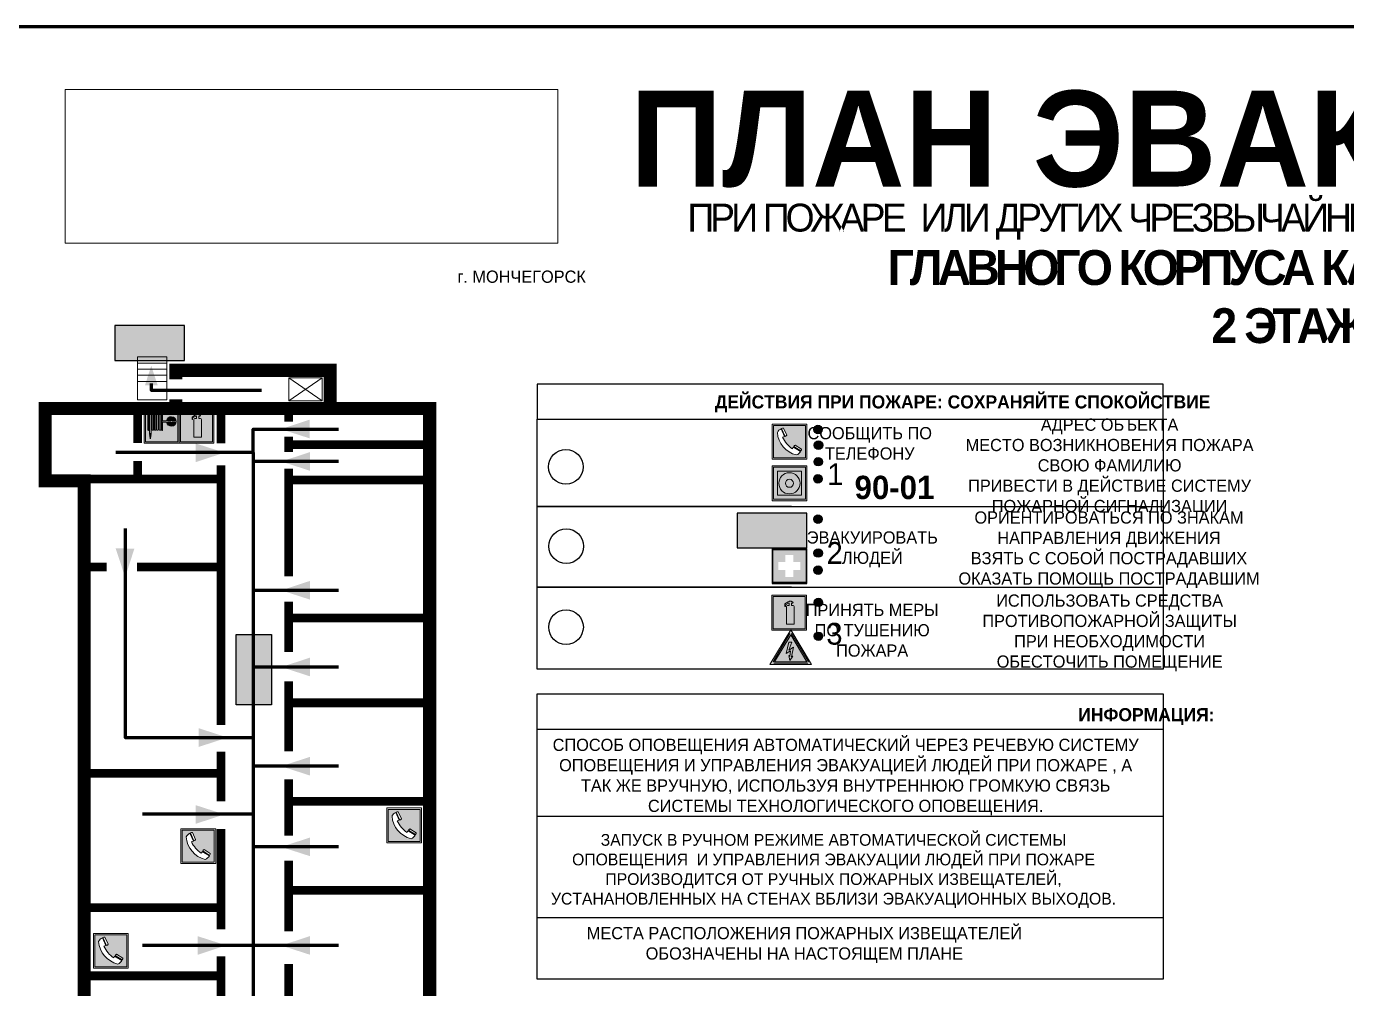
# Model space of a CAD drawing. Header units: millimetres. Extents: x 13810 to 67229, y 12374 to 21950.
# Drawn here: x 27635.8 to 27938.9, y 19653.1 to 19874 of the extents above; entities that cross this region are included whole.
import ezdxf

# ---------------------------------------------------------------- set-up
doc = ezdxf.new("R2010")
doc.units = ezdxf.units.MM
doc.layers.add('План_Штампы', color=7, linetype='Continuous')
doc.styles.add('обычный', font='arial.ttf')
picture_1 = doc.add_image_def('image1.jpg', size_in_pixel=(337, 105))

# ---------------------------------------------------------------- blocks, each defined once
blk = doc.blocks.new('A$C3E6D3DDE')
at = {"lineweight": 5}
h = blk.add_hatch(color=40, dxfattribs=at)
h.paths.add_polyline_path([(24.1, 1.45), (16.46, -11.35), (31.74, -11.35)])
h.paths.add_polyline_path([(24.09, -0.46), (30.03, -10.41), (18.14, -10.41)], flags=16)
h.paths.add_polyline_path([(24.54, -3.08), (23.41, -6.02), (25.13, -5.01), (24.33, -8.5), (24.82, -8.27), (23.79, -9.86), (23.4, -8.04), (23.8, -8.43), (24.04, -6.29), (22.39, -7.25), (23.44, -3.08)], flags=0)
h = blk.add_hatch(color=256, dxfattribs=at)
h.paths.add_polyline_path([(24.37, 0.03, 0.567511), (23.82, 0.03), (17.59, -10.4, 0.582454), (17.86, -10.88), (30.32, -10.88, 0.582149), (30.6, -10.4)])
h.paths.add_polyline_path([(24.09, -0.46), (18.14, -10.41), (30.03, -10.41)], flags=16)
h.paths.add_polyline_path([(24.54, -3.08), (23.41, -6.02), (25.13, -5.01), (24.33, -8.5), (24.82, -8.27), (23.79, -9.86), (23.4, -8.04), (23.8, -8.43), (24.04, -6.29), (22.39, -7.25), (23.44, -3.08)], flags=0)
h = blk.add_hatch(color=40, dxfattribs=at)
h.paths.add_polyline_path([(24.09, -0.46), (18.14, -10.41), (30.03, -10.41)])
h.paths.add_polyline_path([(24.82, -8.27), (23.79, -9.86), (23.4, -8.04), (23.8, -8.43), (24.04, -6.29), (22.39, -7.25), (23.44, -3.08), (24.54, -3.08), (23.41, -6.02), (25.13, -5.01), (24.33, -8.5)], flags=16)
at = {"color": 40, "lineweight": 5}
for p, q in [((16.46, -11.35), (24.1, 1.45)), ((24.1, 1.45), (31.74, -11.35))]:
    blk.add_line(p, q, dxfattribs=at)
at = {"lineweight": 5}
for p, q in [((17.59, -10.4), (23.82, 0.03)), ((24.37, 0.03), (30.6, -10.4)), ((18.14, -10.41), (24.09, -0.46)), ((23.44, -3.08), (22.39, -7.25)), ((23.41, -6.02), (24.54, -3.08)), ((24.54, -3.08), (23.44, -3.08)), ((24.09, -0.46), (30.03, -10.41)), ((22.39, -7.25), (24.04, -6.29)), ((23.8, -8.43), (23.4, -8.04)), ((23.4, -8.04), (23.79, -9.86)), ((25.13, -5.01), (23.41, -6.02)), ((23.79, -9.86), (24.82, -8.27)), ((24.04, -6.29), (23.8, -8.43)), ((24.33, -8.5), (25.13, -5.01)), ((24.82, -8.27), (24.33, -8.5)), ((17.86, -10.88), (30.32, -10.88)), ((18.14, -10.41), (30.03, -10.41))]:
    blk.add_line(p, q, dxfattribs=at)
at = {"color": 50, "lineweight": 5}
blk.add_line((31.74, -11.35), (16.46, -11.35), dxfattribs=at)
blk = doc.blocks.new('A$C456E1F9C')
at = {"lineweight": 5}
h = blk.add_hatch(color=242, dxfattribs=at)
h.paths.add_polyline_path([(0.51, -1.47), (0.51, -13.26), (12.29, -13.26), (12.29, -1.47)])
h.paths.add_polyline_path([(5.42, -4.95, -0.254479), (4.78, -5.4), (3.52, -2.53, -0.209735), (4.23, -2.4)], flags=16)
h.paths.add_polyline_path([(8.53, -8.6), (10.87, -10.17), (10.54, -10.76), (8.03, -9.13, -0.192251)], flags=16)
h.paths.add_polyline_path([(4.61, -5.49, 0.005518), (3.87, -5.72, 0.128647), (7.49, -10.01, 0.00809), (7.83, -9.33), (10.47, -10.97, -0.16736), (8.99, -12.25, -0.327862), (1.95, -3.95, -0.166952), (3.36, -2.62)], flags=16)
at = {"color": 242, "lineweight": 5}
for p, q in [((0, -13.77), (0, -0.97)), ((12.8, -0.97), (0, -0.97)), ((4.61, -5.49), (3.36, -2.62)), ((3.52, -2.53), (4.78, -5.4)), ((4.23, -2.4), (5.42, -4.95)), ((12.8, -13.77), (12.8, -0.97)), ((7.83, -9.33), (10.47, -10.97)), ((8.03, -9.13), (10.54, -10.76)), ((10.81, -10.12), (8.53, -8.6)), ((0, -13.77), (12.8, -13.77)), ((10.54, -10.76), (10.8, -10.3)), ((10.8, -10.3), (10.81, -10.12))]:
    blk.add_line(p, q, dxfattribs=at)
blk.add_lwpolyline([(0.51, -1.47), (12.29, -1.47), (12.29, -13.26), (0.51, -13.26)], close=True, dxfattribs=at)
for centre, radius, start, end in [((4.59, -5.34), 2.99, 114.2845, 152.1974), ((11.12, -3.31), 9.19, 183.9915, 256.6009), ((4.02, -3.27), 0.891, 76.3284, 123.7092), ((14.98, -39.1), 35.17, 107.1487, 108.4135), ((13.86, -0.94), 11.08, 205.5536, 234.8762), ((4.68, -4.59), 0.824, 276.9621, 334.0723), ((-13.31, 0.8), 23.44, 332.5487, 334.4027), ((8.94, -9.5), 0.989, 114.4092, 157.9388), ((7.87, -9.46), 3, 291.9291, 329.9329)]:
    blk.add_arc(centre, radius, start, end, dxfattribs=at)
blk = doc.blocks.new('A$C54414219')
at = {"true_color": 0xffffff}
h = blk.add_hatch(color=7, dxfattribs=at)
h.paths.add_polyline_path([(2.39, -9.45), (2.39, -18.3), (11.23, -18.3), (11.23, -9.45)], flags=0)
h.paths.add_polyline_path([(10.71, -13.87, -1), (2.92, -13.87, -1)], flags=0)
h.paths.add_polyline_path([(8.3, -13.87, -1), (5.33, -13.87, -1)], flags=0)
h.paths.add_polyline_path([(0.41, -7.47), (0.41, -20.27), (13.21, -20.27), (13.21, -7.47)])
h.paths.add_polyline_path([(0.92, -19.77), (12.71, -19.77), (12.71, -7.98), (0.92, -7.98)], flags=16)
h.paths.add_polyline_path([(11.23, -9.45), (11.23, -18.3), (2.39, -18.3), (2.39, -9.45)], flags=0)
at = {"lineweight": 5}
h = blk.add_hatch(color=242, dxfattribs=at)
h.paths.add_polyline_path([(12.71, -7.98), (0.92, -7.98), (0.92, -19.77), (12.71, -19.77)])
h.paths.add_polyline_path([(11.23, -18.3), (2.39, -18.3), (2.39, -9.45), (11.23, -9.45)], flags=16)
h.paths.add_polyline_path([(10.71, -13.87, -1), (2.92, -13.87, -1)], flags=0)
h.paths.add_polyline_path([(8.3, -13.87, -1), (5.33, -13.87, -1)], flags=0)
at = {"true_color": 0xffffff}
h = blk.add_hatch(color=7, dxfattribs=at)
h.paths.add_polyline_path([(2.39, -9.45), (2.39, -18.3), (11.23, -18.3), (11.23, -9.45)])
h.paths.add_polyline_path([(10.71, -13.87, -1), (2.92, -13.87, -1)], flags=16)
h.paths.add_polyline_path([(8.3, -13.87, -1), (5.33, -13.87, -1)], flags=0)
at = {"lineweight": 5}
h = blk.add_hatch(color=242, dxfattribs=at)
h.paths.add_polyline_path([(2.92, -13.87, 1), (10.71, -13.87, 1)])
h.paths.add_polyline_path([(8.3, -13.87, -1), (5.33, -13.87, -1)], flags=16)
at = {"color": 242, "lineweight": 5}
for p, q in [((0.41, -20.27), (0.41, -7.47)), ((0.41, -7.47), (13.21, -7.47)), ((0.41, -7.47), (13.21, -7.47)), ((13.21, -20.27), (13.21, -7.47)), ((0.41, -20.27), (13.21, -20.27))]:
    blk.add_line(p, q, dxfattribs=at)
for points in [[(0.92, -7.98), (12.71, -7.98), (12.71, -19.77), (0.92, -19.77)], [(2.39, -9.45), (11.23, -9.45), (11.23, -18.3), (2.39, -18.3)]]:
    blk.add_lwpolyline(points, close=True, dxfattribs=at)
for radius in [3.89, 1.49]:
    blk.add_circle((6.81, -13.87), radius, dxfattribs=at)
blk = doc.blocks.new('A$C32E8229D')
at = {"true_color": 0xffffff}
blk.add_hatch(color=7, dxfattribs=at).paths.add_polyline_path([(0, 0), (0, -8), (16, -8), (16, 0)])
h = blk.add_hatch(color=126)
h.paths.add_polyline_path([(0.2, -0.2), (15.8, -0.2), (15.8, -7.8), (0.2, -7.8)])
h.paths.add_polyline_path([(13.49, -2.05), (12.08, -2.05), (11.37, -2.63, 0.162397), (11.29, -2.84), (11.29, -3.63), (10.35, -3.63), (10.35, -4.05), (11.68, -4.05), (11.68, -3.48), (12.26, -4.28), (11.29, -5.1), (11.29, -6.78), (11.85, -6.78), (11.85, -5.44), (12.8, -4.64), (12.8, -5.94), (14.46, -5.94), (14.46, -5.39), (13.45, -5.39), (13.45, -3.97), (12.46, -2.59), (13.15, -2.59), (13.69, -3.34), (14.18, -3)], flags=16)
h.paths.add_polyline_path([(10.74, -1.82, 1), (11.8, -1.82, 1)], flags=16)
h.paths.add_polyline_path([(9.39, -3.59), (5.99, -3.59), (6.56, -3.03), (5.91, -3.03), (5.1, -3.83), (5.91, -4.64), (6.56, -4.64), (5.99, -4.09), (9.39, -4.09)], flags=16)
h.paths.add_polyline_path([(4.29, -1.08), (1.72, -1.08), (1.72, -6.6), (4.29, -6.6)], flags=16)
at = {"color": 126}
blk.add_lwpolyline([(16, -8), (0, -8), (0, 0), (16, 0)], close=True, dxfattribs=at)
blk = doc.blocks.new('A$C18900ED3')
h = blk.add_hatch(color=126)
h.paths.add_polyline_path([(-0.18, -0.18), (-7.02, -0.18), (-7.02, -7.02), (-0.18, -7.02)])
h.paths.add_polyline_path([(-5.89, -4.46), (-5.89, -2.77), (-4.46, -2.77), (-4.46, -1.31), (-2.77, -1.31), (-2.77, -2.77), (-1.33, -2.77), (-1.33, -4.46), (-2.77, -4.46), (-2.77, -5.89), (-4.46, -5.89), (-4.46, -4.46)], flags=16)
at = {"color": 126}
for p, q in [((-7.2, 0), (-7.2, -7.2)), ((0, 0), (-7.2, 0)), ((0, -7.2), (0, 0)), ((-7.02, -7.02), (-7.02, -0.18)), ((-7.02, -0.18), (-0.18, -0.18)), ((-0.18, -0.18), (-0.18, -7.02)), ((-7.2, -7.2), (0, -7.2)), ((-0.18, -7.02), (-7.02, -7.02))]:
    blk.add_line(p, q, dxfattribs=at)
blk = doc.blocks.new('A$C3AD82952')
at = {"true_color": 0xf5f5ff}
h = blk.add_hatch(color=7, dxfattribs=at)
h.dxf.hatch_style = 1
h.paths.add_polyline_path([(8.21, 8.73, 0.414214), (7.89, 9.05), (7.22, 9.05), (7.22, 9.92), (7.59, 9.92, 1), (7.57, 10.36), (7.22, 10.36), (7.22, 10.6), (6.43, 10.6), (6.43, 10.36), (6.01, 10.36), (4.74, 9.59), (4.74, 8.69), (4.98, 8.73), (4.98, 9.26), (6.12, 9.91), (6.43, 9.91), (6.43, 9.05), (5.76, 9.05, 0.414214), (5.44, 8.73), (5.44, 2.2), (8.21, 2.2)], flags=0)
h.paths.add_polyline_path([(12.8, 12.8), (0, 12.8), (0, 0), (12.8, 0)])
h.paths.add_polyline_path([(0.51, 12.29), (12.29, 12.29), (12.29, 0.51), (0.51, 0.51)], flags=16)
h.paths.add_polyline_path([(4.74, 9.59), (6.01, 10.36), (6.43, 10.36), (6.43, 10.6), (7.22, 10.6), (7.22, 10.36), (7.59, 10.36, -0.94586), (7.59, 9.92), (7.22, 9.92), (7.22, 9.05), (7.89, 9.05, -0.414214), (8.21, 8.73), (8.21, 2.2), (5.44, 2.2), (5.44, 8.73, -0.414214), (5.76, 9.05), (6.43, 9.05), (6.43, 9.91), (6.12, 9.91), (4.98, 9.26), (4.98, 8.73), (4.74, 8.69)], flags=0)
h = blk.add_hatch(color=242)
h.dxf.hatch_style = 1
h.paths.add_polyline_path([(12.29, 12.29), (0.51, 12.29), (0.51, 0.51), (12.29, 0.51)])
h.paths.add_polyline_path([(4.74, 8.69), (4.74, 9.59), (6.01, 10.36), (6.43, 10.36), (6.43, 10.6), (7.22, 10.6), (7.22, 10.36), (7.59, 10.36, -0.94586), (7.59, 9.92), (7.22, 9.92), (7.22, 9.05), (7.89, 9.05, -0.414214), (8.21, 8.73), (8.21, 2.2), (5.44, 2.2), (5.44, 8.73, -0.414214), (5.76, 9.05), (6.43, 9.05), (6.43, 9.91), (6.12, 9.91), (4.98, 9.26), (4.98, 8.73)], flags=16)
h = blk.add_hatch(color=7, dxfattribs=at)
h.dxf.hatch_style = 1
h.paths.add_polyline_path([(8.21, 8.73, 0.414214), (7.89, 9.05), (7.22, 9.05), (7.22, 9.92), (7.59, 9.92, 1), (7.57, 10.36), (7.22, 10.36), (7.22, 10.6), (6.43, 10.6), (6.43, 10.36), (6.01, 10.36), (4.74, 9.59), (4.74, 8.69), (4.98, 8.73), (4.98, 9.26), (6.12, 9.91), (6.43, 9.91), (6.43, 9.05), (5.76, 9.05, 0.414214), (5.44, 8.73), (5.44, 2.2), (8.21, 2.2)])
at = {"color": 242, "lineweight": 5}
for p, q in [((0, 0), (0, 12.8)), ((0, 12.8), (12.8, 12.8)), ((6.01, 10.36), (4.74, 9.59)), ((4.98, 9.26), (6.12, 9.91)), ((6.01, 10.36), (6.43, 10.36)), ((6.12, 9.91), (6.43, 9.91)), ((7.22, 10.6), (6.43, 10.6)), ((6.43, 10.6), (6.43, 10.36)), ((6.43, 9.91), (6.43, 9.05)), ((7.22, 10.36), (7.22, 10.6)), ((7.59, 10.36), (7.22, 10.36)), ((7.22, 9.05), (7.22, 9.92)), ((7.59, 9.92), (7.22, 9.92)), ((12.8, 0), (12.8, 12.8)), ((4.74, 9.59), (4.74, 8.69)), ((4.74, 8.69), (4.98, 8.73)), ((4.98, 8.73), (4.98, 9.26)), ((5.44, 2.2), (5.44, 8.73)), ((5.76, 9.05), (6.43, 9.05)), ((7.89, 9.05), (7.22, 9.05)), ((8.21, 2.2), (8.21, 8.73)), ((0, 0), (12.8, 0)), ((5.44, 2.2), (8.21, 2.2))]:
    blk.add_line(p, q, dxfattribs=at)
blk.add_lwpolyline([(0.51, 12.29), (12.29, 12.29), (12.29, 0.51), (0.51, 0.51)], close=True, dxfattribs=at)
for centre, radius, start, end in [((7.58, 10.14), 0.223, 273.1875, 86.8125), ((5.76, 8.73), 0.32, 90, 180), ((7.89, 8.73), 0.32, 0, 90)]:
    blk.add_arc(centre, radius, start, end, dxfattribs=at)
blk = doc.blocks.new('A$C37112FD5')
at = {"true_color": 0xf5f5ff}
h = blk.add_hatch(color=7, dxfattribs=at)
h.dxf.hatch_style = 1
h.paths.add_polyline_path([(12.8, -7.4), (0, -7.4), (0, -20.2), (12.8, -20.2)])
h.paths.add_polyline_path([(12.29, -7.91), (12.29, -19.69), (0.51, -19.69), (0.51, -7.91)], flags=16)
h.paths.add_polyline_path([(4.98, -9.04, -0.42597), (5.17, -9.22), (5.17, -12.25), (5.17, -15.29, -0.432244), (4.98, -15.47), (4.83, -15.47, -0.42597), (4.64, -15.29), (4.64, -12.25), (4.64, -9.22, -0.432244), (4.83, -9.04)], flags=0)
h.paths.add_polyline_path([(4.28, -9.22), (4.28, -12.25), (4.28, -15.29, -0.432244), (4.09, -15.47), (3.94, -15.47, -0.42597), (3.75, -15.29), (3.75, -12.25), (3.75, -9.22, -0.432244), (3.94, -9.04), (4.09, -9.04, -0.42597)], flags=0)
h.paths.add_polyline_path([(5.72, -9.04), (5.87, -9.04, -0.42597), (6.06, -9.22), (6.06, -12.25), (6.06, -15.29, -0.432244), (5.87, -15.47), (5.72, -15.47, -0.42597), (5.53, -15.29), (5.53, -12.25), (5.53, -9.22, -0.432244)], flags=0)
h.paths.add_polyline_path([(6.42, -8.9), (6.5, -8.9, -0.42597), (6.69, -9.08), (6.69, -12.03), (8.21, -12.03, -15.824349), (8.21, -12.47), (6.69, -12.47), (6.69, -15.42, -0.432244), (6.5, -15.6), (6.42, -15.6)], flags=0)
h.paths.add_polyline_path([(3.39, -9.22), (3.39, -12.25), (3.39, -15.29, -0.432244), (3.2, -15.47), (3.05, -15.47, -0.42597), (2.85, -15.29), (2.85, -12.25), (2.85, -9.22, -0.432244), (3.05, -9.04), (3.2, -9.04, -0.42597)], flags=0)
h.paths.add_polyline_path([(2.5, -9.22), (2.5, -16.71), (1.96, -16.71), (1.96, -9.22, -0.432244), (2.15, -9.04), (2.31, -9.04, -0.42597)], flags=0)
h.paths.add_polyline_path([(1.61, -8.9), (1.61, -15.6), (1.57, -15.6, -0.42597), (1.37, -15.42), (1.37, -12.03), (1.37, -9.09, -0.432244), (1.57, -8.9)], flags=0)
h.paths.add_polyline_path([(9.76, -10.81), (9.76, -12.03), (8.49, -12.03, -0.336371)], flags=0)
h.paths.add_polyline_path([(8.49, -12.47), (9.76, -12.47), (9.76, -13.7, -0.336371)], flags=0)
h.paths.add_polyline_path([(10.11, -10.81, -0.336371), (11.38, -12.03), (10.11, -12.03)], flags=0)
h.paths.add_polyline_path([(10.11, -12.47), (11.38, -12.47, -0.336371), (10.11, -13.7)], flags=0)
h.paths.add_polyline_path([(2.5, -16.84), (2.5, -17.05), (1.97, -17.05), (1.97, -16.84)], flags=0)
h.paths.add_polyline_path([(2.5, -17.24, -0.033778), (2.24, -18.6, -0.033778), (1.97, -17.24)], flags=0)
h = blk.add_hatch(color=242)
h.dxf.hatch_style = 1
h.paths.add_polyline_path([(12.29, -7.91), (0.51, -7.91), (0.51, -19.69), (12.29, -19.69)])
h.paths.add_polyline_path([(6.42, -15.6), (6.42, -8.9), (6.5, -8.9, -0.42597), (6.69, -9.08), (6.69, -12.03), (8.21, -12.03, -15.824349), (8.21, -12.47), (6.69, -12.47), (6.69, -15.42, -0.432244), (6.5, -15.6)], flags=16)
h.paths.add_polyline_path([(5.87, -15.47), (5.72, -15.47, -0.42597), (5.53, -15.29), (5.53, -12.25), (5.53, -9.22, -0.432244), (5.72, -9.04), (5.87, -9.04, -0.42597), (6.06, -9.22), (6.06, -12.25), (6.06, -15.29, -0.432244)], flags=16)
h.paths.add_polyline_path([(4.98, -15.47), (4.83, -15.47, -0.42597), (4.64, -15.29), (4.64, -12.25), (4.64, -9.22, -0.432244), (4.83, -9.04), (4.98, -9.04, -0.42597), (5.17, -9.22), (5.17, -12.25), (5.17, -15.29, -0.432244)], flags=16)
h.paths.add_polyline_path([(4.09, -15.47), (3.94, -15.47, -0.42597), (3.75, -15.29), (3.75, -12.25), (3.75, -9.22, -0.432244), (3.94, -9.04), (4.09, -9.04, -0.42597), (4.28, -9.22), (4.28, -12.25), (4.28, -15.29, -0.432244)], flags=16)
h.paths.add_polyline_path([(3.2, -15.47), (3.05, -15.47, -0.42597), (2.85, -15.29), (2.85, -12.25), (2.85, -9.22, -0.432244), (3.05, -9.04), (3.2, -9.04, -0.42597), (3.39, -9.22), (3.39, -12.25), (3.39, -15.29, -0.432244)], flags=16)
h.paths.add_polyline_path([(2.5, -17.05), (1.97, -17.05), (1.97, -16.84), (2.5, -16.84)], flags=16)
h.paths.add_polyline_path([(2.5, -17.24, -0.033778), (2.24, -18.6, -0.033778), (1.97, -17.24)], flags=16)
h.paths.add_polyline_path([(2.5, -16.71), (1.96, -16.71), (1.96, -9.22, -0.432244), (2.15, -9.04), (2.31, -9.04, -0.42597), (2.5, -9.22)], flags=16)
h.paths.add_polyline_path([(1.61, -15.6), (1.57, -15.6, -0.42597), (1.37, -15.42), (1.37, -12.03), (1.37, -9.09, -0.432244), (1.57, -8.9), (1.61, -8.9)], flags=16)
h.paths.add_polyline_path([(8.49, -12.47), (9.76, -12.47), (9.76, -13.7, -0.336371)], flags=0)
h.paths.add_polyline_path([(10.11, -13.7), (10.11, -12.47), (11.38, -12.47, -0.336371)], flags=0)
h.paths.add_polyline_path([(8.49, -12.03, -0.336371), (9.76, -10.81), (9.76, -12.03)], flags=0)
h.paths.add_polyline_path([(10.11, -12.03), (10.11, -10.81, -0.336371), (11.38, -12.03)], flags=0)
h = blk.add_hatch(color=7, dxfattribs=at)
h.dxf.hatch_style = 1
h.paths.add_polyline_path([(1.61, -8.9), (1.57, -8.9, 0.432244), (1.37, -9.09), (1.37, -12.03), (1.37, -15.42, 0.42597), (1.57, -15.6), (1.61, -15.6)])
h.paths.add_polyline_path([(2.5, -9.22, 0.42597), (2.31, -9.04), (2.15, -9.04, 0.432244), (1.96, -9.22), (1.96, -16.71), (2.5, -16.71)])
h.paths.add_polyline_path([(2.5, -16.84), (1.97, -16.84), (1.97, -17.05), (2.5, -17.05)])
h.paths.add_polyline_path([(2.5, -17.24), (1.97, -17.24, 0.033778), (2.24, -18.6, 0.033778)])
h.paths.add_polyline_path([(3.39, -12.25), (3.39, -9.22, 0.42597), (3.2, -9.04), (3.05, -9.04, 0.432244), (2.85, -9.22), (2.85, -12.25), (2.85, -15.29, 0.42597), (3.05, -15.47), (3.2, -15.47, 0.432244), (3.39, -15.29)])
h.paths.add_polyline_path([(4.28, -12.25), (4.28, -9.22, 0.42597), (4.09, -9.04), (3.94, -9.04, 0.432244), (3.75, -9.22), (3.75, -12.25), (3.75, -15.29, 0.42597), (3.94, -15.47), (4.09, -15.47, 0.432244), (4.28, -15.29)])
h.paths.add_polyline_path([(5.17, -12.25), (5.17, -9.22, 0.42597), (4.98, -9.04), (4.83, -9.04, 0.432244), (4.64, -9.22), (4.64, -12.25), (4.64, -15.29, 0.42597), (4.83, -15.47), (4.98, -15.47, 0.432244), (5.17, -15.29)])
h.paths.add_polyline_path([(6.06, -12.25), (6.06, -9.22, 0.42597), (5.87, -9.04), (5.72, -9.04, 0.432244), (5.53, -9.22), (5.53, -12.25), (5.53, -15.29, 0.42597), (5.72, -15.47), (5.87, -15.47, 0.432244), (6.06, -15.29)])
h.paths.add_polyline_path([(6.69, -12.47), (8.21, -12.47, 15.824349), (8.21, -12.03), (6.69, -12.03), (6.69, -9.08, 0.42597), (6.5, -8.9), (6.42, -8.9), (6.42, -15.6), (6.5, -15.6, 0.432244), (6.69, -15.42)])
h.paths.add_polyline_path([(8.49, -12.47), (9.76, -12.47), (9.76, -13.7, -0.336371)], flags=16)
h.paths.add_polyline_path([(8.49, -12.03, -0.336371), (9.76, -10.81), (9.76, -12.03)], flags=16)
h.paths.add_polyline_path([(10.11, -12.47), (11.38, -12.47, -0.336371), (10.11, -13.7)], flags=16)
h.paths.add_polyline_path([(10.11, -12.03), (10.11, -10.81, -0.336371), (11.38, -12.03)], flags=16)
h = blk.add_hatch(color=242)
h.dxf.hatch_style = 1
h.paths.add_polyline_path([(9.76, -10.81, 0.336371), (8.49, -12.03), (9.76, -12.03)])
h.paths.add_polyline_path([(10.11, -10.81), (10.11, -12.03), (11.38, -12.03, 0.336371)])
h.paths.add_polyline_path([(11.38, -12.47), (10.11, -12.47), (10.11, -13.7, 0.336371)])
h.paths.add_polyline_path([(9.76, -12.47), (8.49, -12.47, 0.336371), (9.76, -13.7)])
at = {"color": 242, "lineweight": 5}
for p, q in [((0, -20.2), (0, -7.4)), ((0, -7.4), (12.8, -7.4)), ((1.37, -12.03), (1.37, -9.08)), ((1.57, -8.9), (1.61, -8.9)), ((1.61, -8.9), (1.61, -15.6)), ((1.96, -16.71), (1.96, -9.22)), ((2.15, -9.04), (2.31, -9.04)), ((2.5, -16.71), (2.5, -9.22)), ((2.85, -12.25), (2.85, -9.22)), ((3.05, -9.04), (3.2, -9.04)), ((3.39, -12.25), (3.39, -9.22)), ((3.75, -12.25), (3.75, -9.22)), ((3.94, -9.04), (4.09, -9.04)), ((4.28, -12.25), (4.28, -9.22)), ((4.64, -12.25), (4.64, -9.22)), ((4.83, -9.04), (4.98, -9.04)), ((5.17, -12.25), (5.17, -9.22)), ((5.53, -12.25), (5.53, -9.22)), ((5.72, -9.04), (5.87, -9.04)), ((6.06, -12.25), (6.06, -9.22)), ((6.42, -8.9), (6.42, -15.6)), ((6.5, -8.9), (6.42, -8.9)), ((6.69, -12.03), (6.69, -9.08)), ((12.8, -20.2), (12.8, -7.4)), ((1.37, -12.03), (1.37, -15.42)), ((2.85, -12.25), (2.85, -15.29)), ((3.39, -12.25), (3.39, -15.29)), ((3.75, -12.25), (3.75, -15.29)), ((4.28, -12.25), (4.28, -15.29)), ((4.64, -12.25), (4.64, -15.29)), ((5.17, -12.25), (5.17, -15.29)), ((5.53, -12.25), (5.53, -15.29)), ((6.06, -12.25), (6.06, -15.29)), ((8.21, -12.03), (6.69, -12.03)), ((8.21, -12.47), (6.69, -12.47)), ((6.69, -12.47), (6.69, -15.42)), ((9.76, -12.03), (8.49, -12.03)), ((9.76, -12.47), (8.49, -12.47)), ((9.76, -10.81), (9.76, -12.03)), ((9.76, -12.47), (9.76, -13.7)), ((10.11, -10.81), (10.11, -12.03)), ((11.38, -12.03), (10.11, -12.03)), ((11.38, -12.47), (10.11, -12.47)), ((10.11, -12.47), (10.11, -13.7)), ((1.57, -15.6), (1.61, -15.6)), ((1.96, -16.71), (2.5, -16.71)), ((1.97, -16.84), (2.5, -16.84)), ((1.97, -17.05), (1.97, -16.84)), ((2.5, -17.05), (1.97, -17.05)), ((1.97, -17.24), (2.5, -17.24)), ((2.5, -16.84), (2.5, -17.05)), ((3.05, -15.47), (3.2, -15.47)), ((3.94, -15.47), (4.09, -15.47)), ((4.83, -15.47), (4.98, -15.47)), ((5.72, -15.47), (5.87, -15.47)), ((6.42, -15.6), (6.5, -15.6)), ((0, -20.2), (12.8, -20.2))]:
    blk.add_line(p, q, dxfattribs=at)
blk.add_lwpolyline([(0.51, -7.91), (12.29, -7.91), (12.29, -19.69), (0.51, -19.69)], close=True, dxfattribs=at)
for centre, radius, start, end in [((1.56, -9.09), 0.182, 87.1027, 180.6071), ((2.15, -9.22), 0.182, 87.1027, 180.6071), ((2.32, -9.22), 0.182, 359.3929, 92.8973), ((3.04, -9.22), 0.182, 87.1027, 180.6071), ((3.21, -9.22), 0.182, 359.3929, 92.8973), ((3.93, -9.22), 0.182, 87.1027, 180.6071), ((4.1, -9.22), 0.182, 359.3929, 92.8973), ((4.82, -9.22), 0.182, 87.1027, 180.6071), ((4.99, -9.22), 0.182, 359.3929, 92.8973), ((5.71, -9.22), 0.182, 87.1027, 180.6071), ((5.88, -9.22), 0.182, 359.3929, 92.8973), ((6.51, -9.09), 0.182, 359.3929, 92.8973), ((9.93, -12.25), 1.74, 187.2319, 172.7681), ((9.93, -12.25), 1.46, 96.9927, 171.3585), ((9.93, -12.25), 1.46, 188.6415, 263.0073), ((9.93, -12.25), 1.46, 8.6415, 83.0073), ((9.93, -12.25), 1.46, 276.9927, 351.3585), ((1.56, -15.42), 0.182, 179.3929, 272.8973), ((12.17, -15.98), 10.27, 187.041, 194.7793), ((-7.7, -15.98), 10.27, 345.2207, 352.959), ((3.04, -15.29), 0.182, 179.3929, 272.8973), ((3.21, -15.29), 0.182, 267.1027, 0.6071), ((3.93, -15.29), 0.182, 179.3929, 272.8973), ((4.1, -15.29), 0.182, 267.1027, 0.6071), ((4.82, -15.29), 0.182, 179.3929, 272.8973), ((4.99, -15.29), 0.182, 267.1027, 0.6071), ((5.71, -15.29), 0.182, 179.3929, 272.8973), ((5.88, -15.29), 0.182, 267.1027, 0.6071), ((6.51, -15.42), 0.182, 267.1027, 0.6071)]:
    blk.add_arc(centre, radius, start, end, dxfattribs=at)
blk = doc.blocks.new('A$C7B4425F7')
at = {"true_color": 0xffffff}
blk.add_hatch(color=7, dxfattribs=at).paths.add_polyline_path([(0, 0), (-16, 0), (-16, -8), (0, -8)])
h = blk.add_hatch(color=126)
h.paths.add_polyline_path([(-0.2, -0.2), (-15.8, -0.2), (-15.8, -7.8), (-0.2, -7.8)])
h.paths.add_polyline_path([(-11.76, -2.03), (-11.76, -3.66), (-11.17, -3.66, -0.568275), (-11.17, -6.18), (-12.58, -6.18), (-12.58, -2.03)], flags=16)
h.paths.add_polyline_path([(-13.33, -4.12, -0.495768), (-13.59, -6.18), (-15.03, -6.18), (-15.03, -2.03), (-13.59, -2.03, -0.487973)], flags=16)
h.paths.add_polyline_path([(-10.25, -2.03), (-9.48, -2.03), (-9.48, -6.18), (-10.25, -6.18)], flags=16)
h.paths.add_polyline_path([(-13.84, -3.69), (-14.24, -3.69), (-14.24, -3.03), (-13.9, -3.03, -0.692621)], flags=0)
h.paths.add_polyline_path([(-9.15, -2.03), (-8.4, -2.03), (-8.04, -3.07), (-7.68, -2.03), (-6.93, -2.03), (-7.64, -4.1), (-6.93, -6.18), (-7.68, -6.18), (-8.04, -5.14), (-8.4, -6.18), (-9.15, -6.18), (-8.44, -4.1)], flags=16)
h.paths.add_polyline_path([(-11.76, -4.46), (-11.42, -4.46, -0.692621), (-11.36, -5.12), (-11.76, -5.12)], flags=0)
h.paths.add_polyline_path([(-13.9, -5.2), (-14.24, -5.2), (-14.24, -4.55), (-13.84, -4.55, -0.708038)], flags=0)
edge = h.paths.add_edge_path(flags=16)
edge.add_ellipse((-5.51, -4.08), major_axis=(0, 2.05), ratio=0.586184, start_angle=0, end_angle=360)
edge = h.paths.add_edge_path(flags=0)
edge.add_ellipse((-5.51, -4.08), major_axis=(0, 1.14), ratio=0.454828, start_angle=0, end_angle=360)
h.paths.add_polyline_path([(-4.13, -4.96, 0.377264), (-3.48, -4.52, 0.0555), (-3.16, -2.03), (-1.66, -2.03), (-1.66, -4.96), (-0.96, -4.96), (-0.96, -7.01), (-1.75, -7.01), (-1.75, -6.18), (-3.3, -6.18), (-3.3, -7.02), (-4.13, -7.02)], flags=16)
h.paths.add_polyline_path([(-2.73, -2.91), (-2.28, -2.91), (-2.28, -4.96), (-3.05, -4.96, 0.079136)], flags=0)
at = {"color": 126}
blk.add_lwpolyline([(-16, -8), (0, -8), (0, 0), (-16, 0)], close=True, dxfattribs=at)

msp = doc.modelspace()

# ---------------------------------------------------------------- hatches: boundary and pattern name
at = {"lineweight": 0}
h = msp.add_hatch(color=256, dxfattribs=at)
h.dxf.hatch_style = 1
h.paths.add_polyline_path([(27816.54, 19781.43, 1), (27818.47, 19781.43, 1)])
h = msp.add_hatch(color=256, dxfattribs=at)
h.dxf.hatch_style = 1
h.paths.add_polyline_path([(27816.64, 19777.84, 1), (27818.57, 19777.84, 1)])
h = msp.add_hatch(color=256, dxfattribs=at)
h.dxf.hatch_style = 1
h.paths.add_polyline_path([(27816.6, 19774.03, 1), (27818.53, 19774.03, 1)])
h = msp.add_hatch(color=256, dxfattribs=at)
h.dxf.hatch_style = 1
h.paths.add_polyline_path([(27816.52, 19770.1, 1), (27818.45, 19770.1, 1)])
h = msp.add_hatch(color=256, dxfattribs=at)
h.dxf.hatch_style = 1
h.paths.add_polyline_path([(27816.53, 19760.84, 1), (27818.46, 19760.84, 1)])
h = msp.add_hatch(color=256, dxfattribs=at)
h.dxf.hatch_style = 1
h.paths.add_polyline_path([(27816.57, 19753.06, 1), (27818.5, 19753.06, 1)])
h = msp.add_hatch(color=256, dxfattribs=at)
h.dxf.hatch_style = 1
h.paths.add_polyline_path([(27816.56, 19749.15, 1), (27818.5, 19749.15, 1)])
h = msp.add_hatch(color=256, dxfattribs=at)
h.dxf.hatch_style = 1
h.paths.add_polyline_path([(27816.62, 19741.73, 1), (27818.55, 19741.73, 1)])
h = msp.add_hatch(color=256, dxfattribs=at)
h.dxf.hatch_style = 1
h.paths.add_polyline_path([(27816.63, 19733.96, 1), (27818.56, 19733.96, 1)])

# ---------------------------------------------------------------- linework, layer by layer
at = {"color": 2, "lineweight": 100}
msp.add_lwpolyline([(27619.29, 19873.98), (28219.29, 19873.98), (28219.29, 19478.98), (27619.29, 19478.98)], close=True, dxfattribs=at)
at = {"lineweight": 0}
for points in [[(27661.23, 19796.69), (27668.04, 19796.69), (27668.04, 19798.09), (27661.23, 19798.09)], [(27661.23, 19795.29), (27668.04, 19795.29), (27668.04, 19796.69), (27661.23, 19796.69)], [(27661.23, 19793.89), (27668.04, 19793.89), (27668.04, 19795.29), (27661.23, 19795.29)], [(27661.23, 19792.49), (27668.04, 19792.49), (27668.04, 19793.89), (27661.23, 19793.89)], [(27661.23, 19788.25), (27668.04, 19788.25), (27668.04, 19792.49), (27661.23, 19792.49)], [(27696.03, 19793.28), (27703.67, 19793.28), (27703.67, 19788.04), (27696.03, 19788.04)]]:
    msp.add_lwpolyline(points, close=True, dxfattribs=at)
at = {"lineweight": 100}
for points, const_width in [([(28067.2, 19642.96), (27728.34, 19642.96), (27728.34, 19786.26), (27705.53, 19786.26), (27705.53, 19795.02), (27670.05, 19795.02), (27670.05, 19792.98)], 3), ([(27670.05, 19788.37), (27670.05, 19786.26), (27691.31, 19786.26)], 3), ([(27670.05, 19786.26), (27640.06, 19786.26), (27640.06, 19769.64), (27649.03, 19769.64), (27649.03, 19764.93)], 3), ([(27661.29, 19786.26), (27661.29, 19778.31)], 2), ([(27680.47, 19778.27), (27680.47, 19786.18)], 2), ([(27690.61, 19786.26), (27705.53, 19786.26)], 3), ([(27695.97, 19786.31), (27695.97, 19783.27)], 2), ([(27695.97, 19779.77), (27695.97, 19776.28)], 2), ([(27695.97, 19777.95), (27729.15, 19777.95)], 2), ([(27661.29, 19774.2), (27661.29, 19770.08), (27644.35, 19770.08), (27680.47, 19770.08), (27680.47, 19773.24)], 2), ([(27695.97, 19772.43), (27695.97, 19747.7)], 2), ([(27649.03, 19769.64), (27649.03, 19565.94), (27642.59, 19565.94), (27642.59, 19545.64), (27653.21, 19545.64), (27653.21, 19510.57), (27671.52, 19510.57), (27671.52, 19518.64), (27727.75, 19518.64), (27727.75, 19510.74), (27745.29, 19510.74), (27745.29, 19542.02), (28147.28, 19542.02)], 3), ([(27680.47, 19770.08), (27680.47, 19713.61)], 2), ([(27695.97, 19769.84), (27729.15, 19769.84)], 2), ([(27649.03, 19749.88), (27654.19, 19749.88)], 2), ([(27680.47, 19749.88), (27661.17, 19749.88)], 2), ([(27695.97, 19741.91), (27695.97, 19730.33)], 2), ([(27695.97, 19738.16), (27729.15, 19738.16)], 2), ([(27695.97, 19723.61), (27695.97, 19707.55)], 2), ([(27695.97, 19718.68), (27729.15, 19718.68)], 2), ([(27680.47, 19707.46), (27680.47, 19696.08)], 2), ([(27680.47, 19702.53), (27649, 19702.53)], 2), ([(27695.97, 19701.14), (27695.97, 19688.2)], 2), ([(27695.97, 19696.04), (27729.15, 19696.04)], 2), ([(27680.47, 19689.7), (27680.47, 19666.69)], 2), ([(27695.97, 19682.46), (27695.97, 19666.21)], 2), ([(27695.97, 19675.66), (27729.15, 19675.66)], 2), ([(27680.47, 19671.65), (27648.74, 19671.65)], 2), ([(27680.47, 19660.52), (27680.47, 19651.15)], 2), ([(27695.97, 19658.72), (27695.97, 19641.86), (27741.19, 19641.86)], 2), ([(27680.47, 19656.01), (27648.74, 19656.01)], 2)]:
    msp.add_lwpolyline(points, dxfattribs=dict(at, const_width=const_width))
at = {"lineweight": 0}
for points in [[(27696.03, 19788.04), (27703.67, 19793.28)], [(27696.03, 19793.28), (27703.67, 19788.04)]]:
    msp.add_lwpolyline(points, dxfattribs=at)
at = {"color": 126, "lineweight": 100, "true_color": 0x008754}
for points in [[(27689.72, 19790.38), (27664.5, 19790.38), (27664.5, 19791.98)], [(27687.79, 19776.17), (27687.79, 19781.51), (27707.45, 19781.51)], [(27687.79, 19776.17), (27656.27, 19776.17)], [(27687.79, 19776.17), (27687.79, 19596.66), (27693.2, 19590.68)], [(27707.45, 19774.08), (27687.79, 19774.08)], [(27658.44, 19758.74), (27658.44, 19710.71), (27687.79, 19710.71)], [(27707.45, 19744.51), (27687.79, 19744.51)], [(27707.45, 19726.89), (27687.79, 19726.89)], [(27707.45, 19704.12), (27687.79, 19704.12)], [(27687.79, 19693.13), (27662.39, 19693.13)], [(27707.45, 19685.6), (27687.79, 19685.6)], [(27707.45, 19662.97), (27662.39, 19662.97)]]:
    msp.add_lwpolyline(points, dxfattribs=at)
for points in [[(27752.99, 19783.78), (27896.76, 19783.78), (27896.76, 19791.83), (27752.99, 19791.83)], [(27752.99, 19783.78), (27896.76, 19783.78), (27896.76, 19726.38), (27752.99, 19726.38)]]:
    msp.add_lwpolyline(points, close=True)
for points in [[(27811.41, 19763.79), (27752.99, 19763.79), (27896.76, 19763.79)], [(27811.41, 19745.21), (27752.99, 19745.21), (27896.76, 19745.21)]]:
    msp.add_lwpolyline(points)
at = {"color": 0}
msp.add_lwpolyline([(27752.99, 19720.72), (27896.76, 19720.72), (27896.76, 19655.27), (27752.99, 19655.27)], close=True, dxfattribs=at)
for points in [[(27752.99, 19712.67), (27896.76, 19712.67)], [(27752.99, 19692.68), (27896.76, 19692.68)], [(27752.99, 19669.43), (27896.76, 19669.43)]]:
    msp.add_lwpolyline(points, dxfattribs=at)
for centre, radius in [((27817.5, 19781.43), 0.966), ((27817.61, 19777.84), 0.966), ((27759.62, 19772.86), 3.98), ((27817.57, 19774.03), 0.966), ((27817.48, 19770.1), 0.966), ((27817.5, 19760.84), 0.966), ((27759.71, 19754.63), 3.98), ((27817.54, 19753.06), 0.966), ((27817.53, 19749.15), 0.966), ((27817.59, 19741.73), 0.966), ((27759.65, 19736.06), 3.98), ((27817.59, 19733.96), 0.966)]:
    msp.add_circle(centre, radius)
at = {"layer": 'План_Штампы', "color": 126, "true_color": 0x008754}
for points in [[(27665.9, 19791.57), (27662.98, 19791.58), (27664.43, 19796.07)], [(27700.79, 19783.69), (27700.78, 19779.4), (27694.19, 19781.52)], [(27674.63, 19773.95), (27674.64, 19778.24), (27681.23, 19776.11)], [(27700.88, 19776.25), (27700.87, 19771.96), (27694.28, 19774.09)], [(27656.26, 19754.12), (27660.56, 19754.11), (27658.43, 19747.52)], [(27700.88, 19746.68), (27700.87, 19742.38), (27694.28, 19744.51)], [(27700.88, 19729.06), (27700.87, 19724.77), (27694.28, 19726.9)], [(27675.33, 19708.56), (27675.34, 19712.85), (27681.92, 19710.72)], [(27700.88, 19706.29), (27700.87, 19701.99), (27694.28, 19704.12)], [(27674.62, 19690.9), (27674.63, 19695.19), (27681.22, 19693.07)], [(27700.88, 19687.77), (27700.87, 19683.48), (27694.28, 19685.6)], [(27675.05, 19660.83), (27675.06, 19665.12), (27681.64, 19663)], [(27700.88, 19665.14), (27700.87, 19660.85), (27694.28, 19662.97)]]:
    msp.add_solid(points, dxfattribs=at)

# ---------------------------------------------------------------- block references
for name, p, xscale, yscale, zscale in [('A$C37112FD5', (27662.82, 19790.94), 0.6249984004534781, 0.6249984004534781, 0.6249984004534781), ('A$C3AD82952', (27670.82, 19778.31), 0.625, 0.625, 0.625), ('A$C456E1F9C', (27806.95, 19783.24), 0.625, 0.625, 0.625), ('A$C54414219', (27806.69, 19777.76), 0.625, 0.625, 0.625), ('A$C18900ED3', (27814.95, 19754.11), 1.111111111007631, 1.111111111007631, 1.111111111007631), ('A$C3AD82952', (27806.89, 19735.38), 0.625, 0.625, 0.625), ('A$C3E6D3DDE', (27796.18, 19734.57), 0.625, 0.625, 0.625), ('A$C456E1F9C', (27718.48, 19695.15), 0.625, 0.625, 0.625), ('A$C456E1F9C', (27671.22, 19690.39), 0.625, 0.625, 0.625), ('A$C456E1F9C', (27651.13, 19666.37), 0.625, 0.625, 0.625)]:
    msp.add_blockref(name, p, dxfattribs=dict(xscale=xscale, yscale=yscale, zscale=zscale))
at = {"xscale": -1}
msp.add_blockref('A$C32E8229D', (27814.95, 19762.26), dxfattribs=at)
at = {"layer": 'План_Штампы'}
msp.add_blockref('A$C7B4425F7', (27672.04, 19805.3), dxfattribs=at)
at = {"layer": 'План_Штампы', "color": 126, "true_color": 0x008754, "xscale": 1.012510887696, "yscale": 1.012510887696, "zscale": 1.012510887696, "rotation": 89.99786532371444}
msp.add_blockref('A$C32E8229D', (27683.9, 19718.19), dxfattribs=at)

# ---------------------------------------------------------------- texts
at = {"lineweight": 0, "style": 'обычный'}
for s, insert, char_height, width, attachment_point in [('{\\fProxima Nova Rg|b1|i0|c204|p2;ПЛАН ЭВАКУАЦИИ}', (27774.36, 19859.21), 22, 493.8901, 1), ('\\pi-8.4,l8.4,t8.4;{\\fProxima Nova Rg|b0|i0|c204|p2;г. МОНЧЕГОРСК\\H1.1997x; }', (27749.46, 19816.5), 2.8, 126.6484, 5), ('{\\fProxima Nova Rg|b1|i0|c204|p2;ДЕЙСТВИЯ ПРИ ПОЖАРЕ: СОХРАНЯЙТЕ СПОКОЙСТВИЕ\\H1.6644x; }', (27850.71, 19787.34), 3, 175.1736, 5), ('\\pi-8.4,l8.4,t8.4;{\\fProxima Nova Rg|b0|i0|c204|p2;АДРЕС ОБЪЕКТА\\PМЕСТО ВОЗНИКНОВЕНИЯ ПОЖАРА \\PСВОЮ ФАМИЛИЮ\\PПРИВЕСТИ В ДЕЙСТВИЕ СИСТЕМУ \\PПОЖАРНОЙ СИГНАЛИЗАЦИИ}', (27884.45, 19772.8), 2.8, 126.6484, 5), ('{\\fProxima Nova Rg|b0|i0|c204|p2;СООБЩИТЬ ПО \\PТЕЛЕФОНУ}', (27829.38, 19778.24), 2.8, 126.6484, 5), ('{\\fProxima Nova Rg|b0|i0|c204|p2;1\\H1.1667x; }', (27821.48, 19771.17), 5, 126.6484, 5), ('{\\fProxima Nova Rg|b1|i0|c204|p2;\\H1.0714x;90-01\\fProxima Nova Rg|b0|i0|c204|p2;\\H0.93331x; \\H1.3449x; }', (27835.06, 19768.1), 5, 126.6484, 5), ('\\pi-8.4,l8.4,t8.4;{\\fProxima Nova Rg|b0|i0|c204|p2;ОРИЕНТИРОВАТЬСЯ ПО ЗНАКАМ \\PНАПРАВЛЕНИЯ ДВИЖЕНИЯ\\PВЗЯТЬ С СОБОЙ ПОСТРАДАВШИХ\\PОКАЗАТЬ ПОМОЩЬ ПОСТРАДАВШИМ}', (27884.31, 19753.82), 2.8, 126.6484, 5), ('{\\fProxima Nova Rg|b0|i0|c204|p2;ЭВАКУИРОВАТЬ \\PЛЮДЕЙ}', (27829.98, 19753.91), 2.8, 126.6484, 5), ('{\\fProxima Nova Rg|b0|i0|c204|p2;2\\H1.1967x; }', (27821.33, 19753.09), 5, 126.6484, 5), ('{\\fProxima Nova Rg|b0|i0|c204|p2;ПРИНЯТЬ МЕРЫ \\PПО ТУШЕНИЮ \\PПОЖАРА}', (27829.94, 19735.33), 2.8, 126.6484, 5), ('\\pi-8.4,l8.4,t8.4;{\\fProxima Nova Rg|b0|i0|c204|p2;ИСПОЛЬЗОВАТЬ СРЕДСТВА \\PПРОТИВОПОЖАРНОЙ ЗАЩИТЫ \\PПРИ НЕОБХОДИМОСТИ \\PОБЕСТОЧИТЬ ПОМЕЩЕНИЕ}', (27884.46, 19734.75), 2.8, 126.6484, 5), ('{\\fProxima Nova Rg|b0|i0|c204|p2;3\\H1.1967x; }', (27821.27, 19734.51), 5, 126.6484, 5), ('{\\fProxima Nova Rg|b1|i0|c204|p2;ИНФОРМАЦИЯ:\\H1.1997x; }', (27892.9, 19715.53), 3, 175.1736, 5), ('{\\fProxima Nova Rg|b0|i0|c204|p2;СПОСОБ ОПОВЕЩЕНИЯ АВТОМАТИЧЕСКИЙ ЧЕРЕЗ РЕЧЕВУЮ СИСТЕМУ ОПОВЕЩЕНИЯ И УПРАВЛЕНИЯ ЭВАКУАЦИЕЙ ЛЮДЕЙ ПРИ ПОЖАРЕ , А ТАК ЖЕ ВРУЧНУЮ, ИСПОЛЬЗУЯ ВНУТРЕННЮЮ ГРОМКУЮ СВЯЗЬ СИСТЕМЫ ТЕХНОЛОГИЧЕСКОГО ОПОВЕЩЕНИЯ.}', (27823.85, 19701.63), 2.8, 137.0334, 5), ('{\\fProxima Nova Rg|b0|i0|c204|p2;\\P\\pt8.1;ЗАПУСК В РУЧНОМ РЕЖИМЕ АВТОМАТИЧЕСКОЙ СИСТЕМЫ ОПОВЕЩЕНИЯ  И УПРАВЛЕНИЯ ЭВАКУАЦИИ ЛЮДЕЙ ПРИ ПОЖАРЕ ПРОИЗВОДИТСЯ ОТ РУЧНЫХ ПОЖАРНЫХ ИЗВЕЩАТЕЛЕЙ, УСТАНАНОВЛЕННЫХ НА СТЕНАХ ВБЛИЗИ ЭВАКУАЦИОННЫХ ВЫХОДОВ. }', (27821.07, 19682.33), 2.7, 131.4512, 5), ('\\pt8.4;{\\fProxima Nova Rg|b0|i0|c204|p2;\\PМЕСТА РАСПОЛОЖЕНИЯ ПОЖАРНЫХ ИЗВЕЩАТЕЛЕЙ ОБОЗНАЧЕНЫ НА НАСТОЯЩЕМ ПЛАНЕ}', (27814.37, 19665.41), 2.8, 118.5618, 5)]:
    msp.add_mtext(s, dxfattribs=dict(at, insert=insert, char_height=char_height, width=width, attachment_point=attachment_point))
at = {"color": 0, "lineweight": 0, "insert": (27924.98, 19827.89), "char_height": 8, "width": 449.2158, "attachment_point": 5, "style": 'обычный'}
msp.add_mtext('{\\fArial Black|b1|i0|c204|p34;\\H2x;\\T0.85;  \\fArial Narrow|b0|i0|c204|p34;\\H0.8x;\\W0.9;\\P\\fProxima Nova Rg|b0|i0|c204|p2;\\H0.5x;\\W1;\\C256;ПРИ ПОЖАРЕ  ИЛИ ДРУГИХ ЧРЕЗВЫЧАЙНЫХ СИТУАЦИЯХ  ИЗ ПОМЕЩЕНИЙ \\fProxima Nova Rg|b1|i0|c204|p2;\\H1.25x;\\PГЛАВНОГО КОРПУСА КАЦ инв. №220002\\P\\fProxima Nova Rg|b1|i0|c0|p2;2 \\fProxima Nova Rg|b1|i0|c204|p2;ЭТАЖ}', dxfattribs=at)

# ---------------------------------------------------------------- pictures from other files: only their frames are drawn
at = {"color": 7, "lineweight": 0, "true_color": 0xf5f5ff}
image = msp.add_image(picture_1, insert=(27644.66, 19824.22), size_in_units=(113.11, 35.24), dxfattribs=at)
image.dxf.flags = 7

doc.saveas('drawing.dxf')
